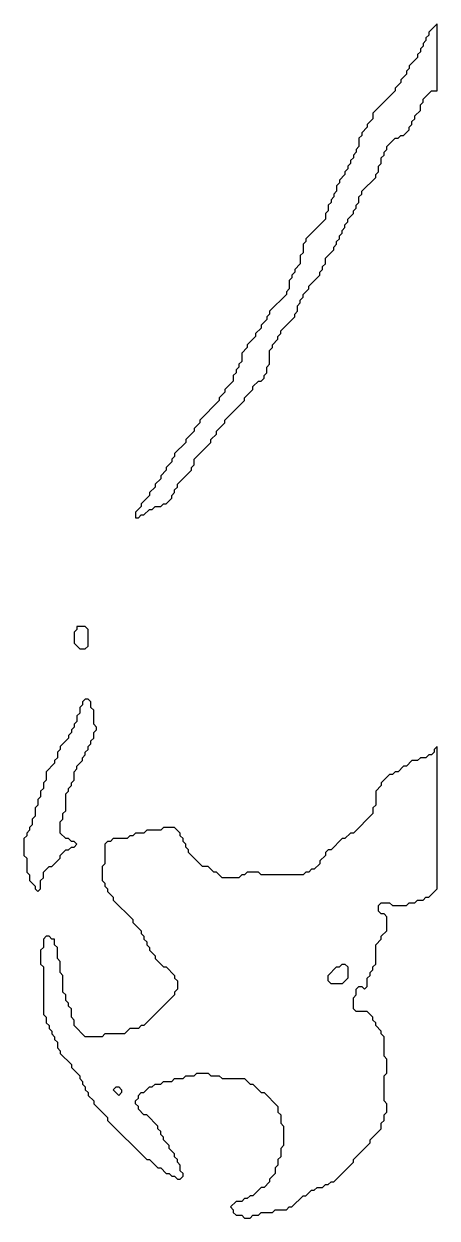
# Model space of a CAD drawing. Header units: millimetres. Extents: x 20 to 500, y 26 to 254.
# Drawn here: x 425.5 to 499.5, y 39.5 to 253.5 of the extents above; entities outside this region: 3.
import ezdxf

# ---------------------------------------------------------------- set-up
doc = ezdxf.new("R2010")
doc.units = ezdxf.units.MM

msp = doc.modelspace()

# ---------------------------------------------------------------- linework, layer by layer
for points in [[(499.5, 253.5), (498, 252), (498, 251.5), (497.5, 251), (497.5, 250.5), (497, 250), (497, 249.5), (496.5, 249), (496.5, 248.5), (496, 248), (496, 247.5), (494.5, 246), (494.5, 245.5), (494, 245), (494, 244.5), (493, 243.5), (493, 243), (492, 242), (492, 241.5), (488, 237.5), (488, 236.5), (487, 235.5), (487, 235), (486, 234), (486, 233.5), (485.5, 233), (485.5, 231.5), (485, 231), (485, 230.5), (484.5, 230), (484.5, 229.5), (484, 229), (484, 228.5), (483.5, 228), (483.5, 227.5), (483, 227), (483, 226.5), (482, 225.5), (482, 225), (481.5, 224.5), (481.5, 223.5), (481, 223), (481, 222.5), (480.5, 222), (480.5, 221.5), (480, 221), (480, 220), (479.5, 219.5), (479.5, 218.5), (476, 215), (476, 214.5), (475.5, 214), (475.5, 212.5), (475, 212), (475, 210.5), (474, 209.5), (474, 209), (473.5, 208.5), (473.5, 208), (473, 207.5), (473, 206), (472.5, 205.5), (472.5, 205), (469.5, 202), (469.5, 201.5), (469, 201), (469, 200.5), (468, 199.5), (468, 199), (467, 198), (467, 197.5), (465.5, 196), (465.5, 195.5), (464.5, 194.5), (464.5, 193), (464, 192.5), (464, 192), (463.5, 191.5), (463.5, 191), (463, 190.5), (463, 189.5), (461.5, 188), (461.5, 187.5), (460.5, 186.5), (460.5, 186), (457, 182.5), (457, 182), (456, 181), (456, 180.5), (454.5, 179), (454.5, 178.5), (452.5, 176.5), (452.5, 176), (452, 175.5), (452, 175), (451, 174), (451, 173.5), (450, 172.5), (450, 172), (449, 171), (449, 170.5), (448, 169.5), (448, 169), (446.5, 167.5), (446.5, 167), (445.5, 166), (445.5, 165), (446, 165), (446.5, 165.5), (447, 165.5), (448, 166.5), (448.5, 166.5), (449, 167), (450, 167), (450.5, 167.5), (451, 167.5), (452, 168.5), (452, 169), (452.5, 169.5), (452.5, 170), (453, 170.5), (453, 171), (455.5, 173.5), (455.5, 174), (456, 174.5), (456, 175.5), (459, 178.5), (459, 179), (460, 180), (460, 180.5), (461.5, 182), (461.5, 182.5), (465, 186), (465, 186.5), (466.5, 188), (466.5, 188.5), (467.5, 189.5), (468, 189.5), (468.5, 190), (468.5, 190.5), (469, 191), (469, 192), (469.5, 192.5), (469.5, 195), (470, 195.5), (470, 196), (471, 197), (471, 197.5), (471.5, 198), (471.5, 198.5), (474, 201), (474, 201.5), (474.5, 202), (474.5, 203), (475, 203.5), (475, 204), (475.5, 204.5), (475.5, 205), (476.5, 206), (476.5, 206.5), (478.5, 208.5), (478.5, 209), (479, 209.5), (479, 210), (479.5, 210.5), (479.5, 211.5), (481, 213), (481, 213.5), (481.5, 214), (481.5, 214.5), (482, 215), (482, 215.5), (482.5, 216), (482.5, 216.5), (483, 217), (483, 217.5), (483.5, 218), (483.5, 218.5), (484.5, 219.5), (484.5, 220), (485, 220.5), (485, 221), (485.5, 221.5), (485.5, 222.5), (486, 223), (486, 223.5), (488.5, 226), (488.5, 226.5), (489, 227), (489, 228), (489.5, 228.5), (489.5, 229.5), (490, 230), (490, 230.5), (490.5, 231), (490.5, 231.5), (492, 233), (492.5, 233), (493, 233.5), (493.5, 233.5), (494.5, 234.5), (494.5, 235), (495, 235.5), (495, 236), (495.5, 236.5), (495.5, 237), (496.5, 238), (496.5, 239), (497, 239.5), (497, 240), (498.5, 241.5), (499.5, 241.5)], [(31, 238.5), (29.5, 237), (29.5, 236.5), (29, 236), (29, 234), (29.5, 233.5), (29.5, 233), (30, 232.5), (30, 232), (30.5, 231.5), (31.5, 231.5), (32, 231), (32.5, 231.5), (33, 231.5), (33.5, 232), (33.5, 232.5), (34, 233), (34, 234), (34.5, 234.5), (34.5, 235), (34, 235.5), (34, 236), (33.5, 236.5), (33.5, 237), (32, 238.5)], [(435, 145.5), (435, 145), (434.5, 144.5), (434.5, 142.5), (435.5, 141.5), (436.5, 141.5), (437, 142), (437, 145), (436.5, 145.5)], [(436.5, 132.5), (436, 132), (436, 131.5), (435.5, 131), (435.5, 130), (435, 129.5), (435, 128.5), (434.5, 128), (434.5, 127.5), (434, 127), (434, 126.5), (433.5, 126), (433.5, 125.5), (432, 124), (432, 123.5), (431.5, 123), (431.5, 122), (431, 121.5), (431, 121), (429.5, 119.5), (429.5, 118), (429, 117.5), (429, 116.5), (428.5, 116), (428.5, 115), (428, 114.5), (428, 113.5), (427.5, 113), (427.5, 111.5), (427, 111), (427, 110), (426.5, 109.5), (426.5, 109), (426, 108.5), (426, 108), (425.5, 107.5), (425.5, 104.5), (426, 104), (426, 101.5), (426.5, 101), (426.5, 100), (427.5, 99), (427.5, 98.5), (428, 98), (428.5, 98.5), (428.5, 100), (429, 100.5), (429, 101.5), (430, 102.5), (430.5, 102.5), (432, 104), (432, 104.5), (433, 105.5), (433.5, 105.5), (434, 106), (434.5, 106), (435, 106.5), (434.5, 107), (434, 107), (433.5, 107.5), (433, 107.5), (432, 108.5), (432, 110.5), (432.5, 111), (432.5, 112), (433, 112.5), (433, 115.5), (433.5, 116), (433.5, 116.5), (434, 117), (434, 117.5), (434.5, 118), (434.5, 119.5), (435, 120), (435, 120.5), (436, 121.5), (436, 122), (436.5, 122.5), (436.5, 123), (437, 123.5), (437, 124), (437.5, 124.5), (437.5, 125), (438, 125.5), (438, 126.5), (438.5, 127), (438.5, 127.5), (438, 128), (438, 130.5), (437.5, 131), (437.5, 132), (437, 132.5)], [(499.5, 124), (499, 123.5), (499, 123), (498.5, 122.5), (498, 122.5), (497.5, 122), (496.5, 122), (496, 121.5), (495, 121.5), (494, 120.5), (493.5, 120.5), (492.5, 119.5), (492, 119.5), (491.5, 119), (491, 119), (489.5, 117.5), (489.5, 117), (488.5, 116), (488.5, 113.5), (488, 113), (488, 112), (484.5, 108.5), (484, 108.5), (483, 107.5), (482.5, 107.5), (480.5, 105.5), (480, 105.5), (479.5, 105), (479.5, 104.5), (478.5, 103.5), (478.5, 103), (477.5, 102), (477, 102), (476.5, 101.5), (476, 101.5), (475.5, 101), (468, 101), (467.5, 101.5), (465.5, 101.5), (465, 101), (464.5, 101), (464, 100.5), (461, 100.5), (460, 101.5), (459.5, 101.5), (458.5, 102.5), (457.5, 102.5), (455, 105), (455, 105.5), (454.5, 106), (454.5, 106.5), (454, 107), (454, 107.5), (453.5, 108), (453.5, 108.5), (452.5, 109.5), (450.5, 109.5), (450, 109), (447.5, 109), (447, 108.5), (445.5, 108.5), (445, 108), (444.5, 108), (444, 107.5), (441.5, 107.5), (441, 107), (440.5, 107), (440, 106.5), (440, 103), (439.5, 102.5), (439.5, 100), (440, 99.5), (440, 99), (440.5, 98.5), (440.5, 98), (441.5, 97), (441.5, 96.5), (445, 93), (445, 92.5), (446.5, 91), (446.5, 90.5), (447, 90), (447, 89.5), (447.5, 89), (447.5, 88.5), (448, 88), (448, 87.5), (449, 86.5), (449, 86), (450.5, 84.5), (451, 84.5), (452.5, 83), (452.5, 82.5), (453, 82), (453, 80.5), (452.5, 80), (452.5, 79.5), (447, 74), (446.5, 74), (446, 73.5), (444.5, 73.5), (443.5, 72.5), (440, 72.5), (439.5, 72), (436.5, 72), (434.5, 74), (434.5, 75), (434, 75.5), (434, 77), (433.5, 77.5), (433.5, 78), (433, 78.5), (433, 79.5), (432.5, 80), (432.5, 83), (432, 83.5), (432, 85.5), (431.5, 86), (431.5, 88), (431, 88.5), (431, 89.5), (430.5, 89.5), (430, 90), (429.5, 90), (429, 89.5), (429, 88), (428.5, 87.5), (428.5, 85), (429, 84.5), (429, 76), (429.5, 75.5), (429.5, 74.5), (430, 74), (430, 73.5), (430.5, 73), (430.5, 72.5), (431, 72), (431, 71.5), (431.5, 71), (431.5, 70), (432, 69.5), (432, 69), (434, 67), (434, 66.5), (435.5, 65), (435.5, 64.5), (436, 64), (436, 63.5), (436.5, 63), (436.5, 62.5), (437, 62), (437, 61.5), (438, 60.5), (438, 60), (440.5, 57.5), (440.5, 57), (447.5, 50), (448, 50), (449.5, 48.5), (450, 48.5), (451, 47.5), (451.5, 47.5), (452, 47), (452.5, 47), (453, 46.5), (453.5, 46.5), (454, 47), (454, 47.5), (453.5, 48), (453.5, 49), (453, 49.5), (453, 50), (452.5, 50.5), (452.5, 51), (451.5, 52), (451.5, 52.5), (450.5, 53.5), (450.5, 54), (450, 54.5), (450, 55), (449.5, 55.5), (449.5, 56), (447.5, 58), (447, 58), (446, 59), (446, 59.5), (445.5, 60), (445.5, 60.5), (446, 61), (446, 61.5), (446.5, 62), (447, 62), (448, 63), (448.5, 63), (449, 63.5), (450, 63.5), (450.5, 64), (452, 64), (452.5, 64.5), (454, 64.5), (454.5, 65), (456, 65), (456.5, 65.5), (458.5, 65.5), (459, 65), (460.5, 65), (461, 64.5), (465, 64.5), (466, 63.5), (466.5, 63.5), (468, 62), (468.5, 62), (471, 59.5), (471, 58.5), (471.5, 58), (471.5, 56.5), (472, 56), (472, 52.5), (471.5, 52), (471.5, 50.5), (471, 50), (471, 49), (470.5, 48.5), (470.5, 47.5), (469.5, 46.5), (469.5, 46), (468.5, 45), (468, 45), (466.5, 43.5), (466, 43.5), (465.5, 43), (465, 43), (464.5, 42.5), (463.5, 42.5), (462.5, 41.5), (463, 41), (463, 40.5), (463.5, 40), (464.5, 40), (465, 39.5), (466, 39.5), (466.5, 40), (467.5, 40), (468, 40.5), (470, 40.5), (470.5, 41), (472.5, 41), (473, 41.5), (473.5, 41.5), (475.5, 43.5), (476, 43.5), (477, 44.5), (477.5, 44.5), (478, 45), (479, 45), (479.5, 45.5), (480, 45.5), (480.5, 46), (481, 46), (484.5, 49.5), (484.5, 50), (487.5, 53), (487.5, 53.5), (489.5, 55.5), (489.5, 56.5), (490, 57), (490, 58), (490.5, 58.5), (490.5, 60), (490, 60.5), (490, 65), (490.5, 65.5), (490.5, 68), (490, 68.5), (490, 72), (489.5, 72.5), (489.5, 73), (488.5, 74), (488.5, 74.5), (488, 75), (488, 75.5), (487, 76.5), (485, 76.5), (484.5, 77), (484.5, 79), (485, 79.5), (485, 80.5), (485.5, 81), (486, 81), (486.5, 80.5), (487, 81), (487, 82.5), (487.5, 83), (487.5, 83.5), (488, 84), (488, 84.5), (488.5, 85), (488.5, 88.5), (489.5, 89.5), (489.5, 90), (490.5, 91), (490.5, 93.5), (490, 94), (489.5, 94), (489, 94.5), (489, 95.5), (489.5, 96), (491, 96), (491.5, 95.5), (494, 95.5), (494.5, 96), (495.5, 96), (496, 96.5), (497, 96.5), (497.5, 97), (498, 97), (499.5, 98.5)], [(482, 84.5), (482.5, 85), (483, 85), (483.5, 84.5), (483.5, 82.5), (482.5, 81.5), (480.5, 81.5), (480, 82), (480, 83), (481.5, 84.5)], [(441.5, 62.5), (442, 63), (442.5, 63), (443, 62.5), (443, 62), (442.5, 61.5)], [(31.5, 59), (29, 56.5), (29, 56), (28.5, 55.5), (28.5, 55), (28, 54.5), (28, 53.5), (27.5, 53), (27.5, 50.5), (28, 50), (28, 46.5), (27.5, 46), (27.5, 45), (27, 44.5), (27, 44), (26.5, 43.5), (26.5, 43), (26, 42.5), (26, 41), (25.5, 40.5), (25.5, 39.5), (26, 39), (26, 38), (26.5, 38), (27, 37.5), (28.5, 39), (28.5, 39.5), (29, 40), (29, 41.5), (29.5, 42), (29.5, 43.5), (30, 44), (30, 44.5), (30.5, 45), (30.5, 46), (31, 46.5), (31, 47), (31.5, 47.5), (31.5, 48), (32, 48.5), (32, 49.5), (32.5, 50), (32.5, 50.5), (33, 51), (33, 51.5), (33.5, 52), (33.5, 52.5), (34, 53), (34, 53.5), (34.5, 54), (34.5, 57), (34, 57.5), (34, 58), (33.5, 58.5), (33, 58.5), (32.5, 59)], [(22.5, 30.5), (22, 30), (21.5, 30), (20, 28.5), (20, 28), (19.5, 27.5), (19.5, 26), (20, 25.5), (21, 25.5), (22, 26.5), (22, 27), (23, 28), (23, 28.5), (23.5, 29), (23.5, 30), (23, 30.5)]]:
    msp.add_lwpolyline(points, close=True)

doc.saveas('drawing.dxf')
